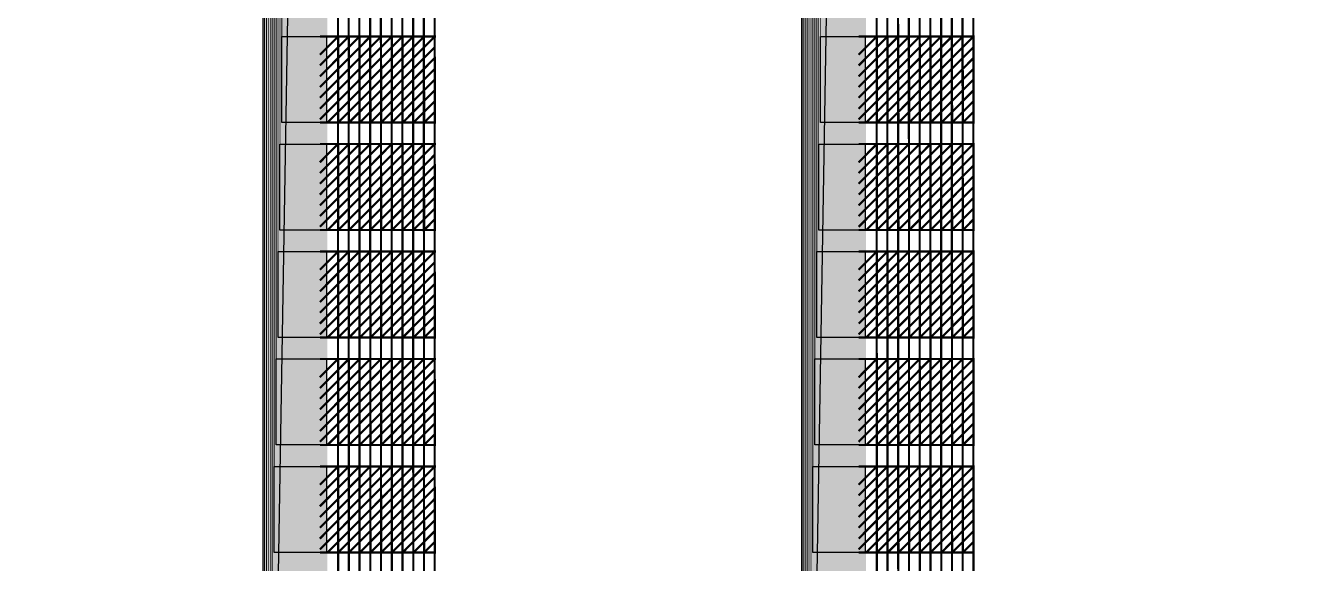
# Model space of a CAD drawing. Header units: millimetres. Extents: x -51 to 51, y -51 to 51.
# Drawn here: x -24.6 to -18.6, y -16.65 to -14.15 of the extents above; entities that cross this region are included whole.
import ezdxf

# ---------------------------------------------------------------- set-up
doc = ezdxf.new("R2010")
doc.units = ezdxf.units.MM
doc.linetypes.add('DASHED', pattern=[19.05, 12.7, -6.35])
for name, color, linetype in [('bottom_SU8', 5, 'Continuous'), ('metal', 43, 'Continuous'), ('reference', 18, 'DASHED')]:
    doc.layers.add(name, color=color, linetype=linetype)
doc.layers.add('top SU-8', color=3, linetype='Continuous', transparency=0.63)

msp = doc.modelspace()

# ---------------------------------------------------------------- linework, layer by layer
at = {"layer": 'bottom_SU8', "transparency": 33554544}
for points, const_width in [([(-23.3412, 5.9298), (-23.3412, -19.1017)], 0.3), ([(-20.8324, 5.9298), (-20.8324, -19.1017)], 0.3), ([(-23.1397, -19.0957), (-23.1443, -3.1964)], 0.01), ([(-23.09, -19.0957), (-23.0943, -3.1964)], 0.01), ([(-23.04, -19.0957), (-23.0443, -3.1964)], 0.01), ([(-22.9897, -19.0957), (-22.9943, -3.1961)], 0.01), ([(-22.9397, -19.0957), (-22.9443, -3.1964)], 0.01), ([(-22.8897, -19.0957), (-22.8943, -3.1961)], 0.01), ([(-22.8397, -19.0957), (-22.844, -3.1961)], 0.01), ([(-22.7897, -19.0957), (-22.7943, -3.1961)], 0.01), ([(-22.7397, -19.0957), (-22.7443, -3.1961)], 0.01), ([(-22.6897, -19.0957), (-22.6943, -3.1921)], 0.01), ([(-20.6309, -19.0957), (-20.6355, -3.1964)], 0.01), ([(-20.5812, -19.0957), (-20.5855, -3.1964)], 0.01), ([(-20.5312, -19.0957), (-20.5355, -3.1964)], 0.01), ([(-20.4809, -19.0957), (-20.4855, -3.1961)], 0.01), ([(-20.4309, -19.0957), (-20.4355, -3.1964)], 0.01), ([(-20.3809, -19.0957), (-20.3855, -3.1961)], 0.01), ([(-20.3309, -19.0957), (-20.3351, -3.1961)], 0.01), ([(-20.2809, -19.0957), (-20.2855, -3.1961)], 0.01), ([(-20.2309, -19.0957), (-20.2355, -3.1961)], 0.01), ([(-20.1809, -19.0957), (-20.1855, -3.1921)], 0.01), ([(-23.2255, -14.2808), (-23.1405, -14.1957)], 0.01), ([(-23.2252, -14.3307), (-23.0905, -14.1957)], 0.01), ([(-23.2252, -14.3808), (-23.0405, -14.1957)], 0.01), ([(-23.2252, -14.4309), (-22.9905, -14.1957)], 0.01), ([(-23.2252, -14.481), (-22.9405, -14.1957)], 0.01), ([(-23.2252, -14.5311), (-22.8905, -14.1957)], 0.01), ([(-23.2252, -14.5812), (-22.8405, -14.1957)], 0.01), ([(-23.2252, -14.1957), (-22.685, -14.1957)], 0.01), ([(-23.1897, -14.5957), (-22.7905, -14.1957)], 0.01), ([(-23.1397, -14.5957), (-23.1405, -14.1957)], 0.01), ([(-23.1397, -14.5957), (-22.7405, -14.1957)], 0.01), ([(-23.0897, -14.5957), (-23.0905, -14.1957)], 0.01), ([(-23.0897, -14.5957), (-22.6905, -14.1957)], 0.01), ([(-23.0397, -14.5957), (-23.0405, -14.1957)], 0.01), ([(-22.9897, -14.5957), (-22.9905, -14.1957)], 0.01), ([(-22.9397, -14.5957), (-22.9405, -14.1957)], 0.01), ([(-22.8897, -14.5957), (-22.8905, -14.1957)], 0.01), ([(-22.8397, -14.5957), (-22.8405, -14.1957)], 0.01), ([(-22.7897, -14.5957), (-22.7905, -14.1957)], 0.01), ([(-22.7397, -14.5957), (-22.7405, -14.1957)], 0.01), ([(-22.6897, -14.5957), (-22.6905, -14.1957)], 0.01), ([(-20.7166, -14.2808), (-20.6317, -14.1957)], 0.01), ([(-20.7164, -14.3307), (-20.5817, -14.1957)], 0.01), ([(-20.7164, -14.3808), (-20.5317, -14.1957)], 0.01), ([(-20.7164, -14.4309), (-20.4817, -14.1957)], 0.01), ([(-20.7164, -14.481), (-20.4317, -14.1957)], 0.01), ([(-20.7164, -14.5311), (-20.3817, -14.1957)], 0.01), ([(-20.7164, -14.5812), (-20.3317, -14.1957)], 0.01), ([(-20.7164, -14.1957), (-20.1762, -14.1957)], 0.01), ([(-20.6809, -14.5957), (-20.2817, -14.1957)], 0.01), ([(-20.6309, -14.5957), (-20.6317, -14.1957)], 0.01), ([(-20.6309, -14.5957), (-20.2317, -14.1957)], 0.01), ([(-20.5809, -14.5957), (-20.5817, -14.1957)], 0.01), ([(-20.5809, -14.5957), (-20.1817, -14.1957)], 0.01), ([(-20.5309, -14.5957), (-20.5317, -14.1957)], 0.01), ([(-20.4809, -14.5957), (-20.4817, -14.1957)], 0.01), ([(-20.4309, -14.5957), (-20.4317, -14.1957)], 0.01), ([(-20.3809, -14.5957), (-20.3817, -14.1957)], 0.01), ([(-20.3309, -14.5957), (-20.3317, -14.1957)], 0.01), ([(-20.2809, -14.5957), (-20.2817, -14.1957)], 0.01), ([(-20.2309, -14.5957), (-20.2317, -14.1957)], 0.01), ([(-20.1809, -14.5957), (-20.1817, -14.1957)], 0.01), ([(-23.0397, -14.5957), (-22.6904, -14.2457)], 0.01), ([(-20.5309, -14.5957), (-20.1816, -14.2457)], 0.01), ([(-22.9897, -14.5957), (-22.6903, -14.2957)], 0.01), ([(-20.4809, -14.5957), (-20.1815, -14.2957)], 0.01), ([(-22.9397, -14.5957), (-22.6902, -14.3457)], 0.01), ([(-20.4309, -14.5957), (-20.1814, -14.3457)], 0.01), ([(-22.8897, -14.5957), (-22.6901, -14.3957)], 0.01), ([(-22.8397, -14.5957), (-22.69, -14.4457)], 0.01), ([(-20.3809, -14.5957), (-20.1813, -14.3957)], 0.01), ([(-20.3309, -14.5957), (-20.1812, -14.4457)], 0.01), ([(-22.7897, -14.5957), (-22.6899, -14.4957)], 0.01), ([(-20.2809, -14.5957), (-20.1811, -14.4957)], 0.01), ([(-22.7397, -14.5957), (-22.6898, -14.5457)], 0.01), ([(-20.2309, -14.5957), (-20.181, -14.5457)], 0.01), ([(-23.2252, -14.5957), (-22.6849, -14.5957)], 0.01), ([(-20.7164, -14.5957), (-20.1761, -14.5957)], 0.01), ([(-23.2255, -14.7808), (-23.1405, -14.6957)], 0.01), ([(-23.2252, -14.8307), (-23.0905, -14.6957)], 0.01), ([(-23.2252, -14.8808), (-23.0405, -14.6957)], 0.01), ([(-23.2252, -14.9309), (-22.9905, -14.6957)], 0.01), ([(-23.2252, -14.981), (-22.9405, -14.6957)], 0.01), ([(-23.2252, -15.0311), (-22.8905, -14.6957)], 0.01), ([(-23.2252, -15.0812), (-22.8405, -14.6957)], 0.01), ([(-23.2252, -14.6957), (-22.685, -14.6957)], 0.01), ([(-23.1897, -15.0957), (-22.7905, -14.6957)], 0.01), ([(-23.1397, -15.0957), (-23.1405, -14.6957)], 0.01), ([(-23.1397, -15.0957), (-22.7405, -14.6957)], 0.01), ([(-23.0897, -15.0957), (-23.0905, -14.6957)], 0.01), ([(-23.0897, -15.0957), (-22.6905, -14.6957)], 0.01), ([(-23.0397, -15.0957), (-23.0405, -14.6957)], 0.01), ([(-23.0397, -15.0957), (-22.6904, -14.7457)], 0.01), ([(-22.9897, -15.0957), (-22.9905, -14.6957)], 0.01), ([(-22.9397, -15.0957), (-22.9405, -14.6957)], 0.01), ([(-22.8897, -15.0957), (-22.8905, -14.6957)], 0.01), ([(-22.8397, -15.0957), (-22.8405, -14.6957)], 0.01), ([(-22.7897, -15.0957), (-22.7905, -14.6957)], 0.01), ([(-22.7397, -15.0957), (-22.7405, -14.6957)], 0.01), ([(-22.6897, -15.0957), (-22.6905, -14.6957)], 0.01), ([(-20.7166, -14.7808), (-20.6317, -14.6957)], 0.01), ([(-20.7164, -14.8307), (-20.5817, -14.6957)], 0.01), ([(-20.7164, -14.8808), (-20.5317, -14.6957)], 0.01), ([(-20.7164, -14.9309), (-20.4817, -14.6957)], 0.01), ([(-20.7164, -14.981), (-20.4317, -14.6957)], 0.01), ([(-20.7164, -15.0311), (-20.3817, -14.6957)], 0.01), ([(-20.7164, -15.0812), (-20.3317, -14.6957)], 0.01), ([(-20.7164, -14.6957), (-20.1762, -14.6957)], 0.01), ([(-20.6809, -15.0957), (-20.2817, -14.6957)], 0.01), ([(-20.6309, -15.0957), (-20.6317, -14.6957)], 0.01), ([(-20.6309, -15.0957), (-20.2317, -14.6957)], 0.01), ([(-20.5809, -15.0957), (-20.5817, -14.6957)], 0.01), ([(-20.5809, -15.0957), (-20.1817, -14.6957)], 0.01), ([(-20.5309, -15.0957), (-20.5317, -14.6957)], 0.01), ([(-20.5309, -15.0957), (-20.1816, -14.7457)], 0.01), ([(-20.4809, -15.0957), (-20.4817, -14.6957)], 0.01), ([(-20.4309, -15.0957), (-20.4317, -14.6957)], 0.01), ([(-20.3809, -15.0957), (-20.3817, -14.6957)], 0.01), ([(-20.3309, -15.0957), (-20.3317, -14.6957)], 0.01), ([(-20.2809, -15.0957), (-20.2817, -14.6957)], 0.01), ([(-20.2309, -15.0957), (-20.2317, -14.6957)], 0.01), ([(-20.1809, -15.0957), (-20.1817, -14.6957)], 0.01), ([(-22.9897, -15.0957), (-22.6903, -14.7957)], 0.01), ([(-20.4809, -15.0957), (-20.1815, -14.7957)], 0.01), ([(-22.9397, -15.0957), (-22.6902, -14.8457)], 0.01), ([(-20.4309, -15.0957), (-20.1814, -14.8457)], 0.01), ([(-22.8897, -15.0957), (-22.6901, -14.8957)], 0.01), ([(-20.3809, -15.0957), (-20.1813, -14.8957)], 0.01), ([(-22.8397, -15.0957), (-22.69, -14.9457)], 0.01), ([(-20.3309, -15.0957), (-20.1812, -14.9457)], 0.01), ([(-22.7897, -15.0957), (-22.6899, -14.9957)], 0.01), ([(-22.7397, -15.0957), (-22.6898, -15.0457)], 0.01), ([(-20.2809, -15.0957), (-20.1811, -14.9957)], 0.01), ([(-20.2309, -15.0957), (-20.181, -15.0457)], 0.01), ([(-23.2252, -15.0957), (-22.6849, -15.0957)], 0.01), ([(-20.7164, -15.0957), (-20.1761, -15.0957)], 0.01), ([(-23.2255, -15.2808), (-23.1405, -15.1957)], 0.01), ([(-23.2252, -15.3307), (-23.0905, -15.1957)], 0.01), ([(-23.2252, -15.3808), (-23.0405, -15.1957)], 0.01), ([(-23.2252, -15.4309), (-22.9905, -15.1957)], 0.01), ([(-23.2252, -15.481), (-22.9405, -15.1957)], 0.01), ([(-23.2252, -15.5311), (-22.8905, -15.1957)], 0.01), ([(-23.2252, -15.5812), (-22.8405, -15.1957)], 0.01), ([(-23.2252, -15.1957), (-22.685, -15.1957)], 0.01), ([(-23.1897, -15.5957), (-22.7905, -15.1957)], 0.01), ([(-23.1397, -15.5957), (-23.1405, -15.1957)], 0.01), ([(-23.1397, -15.5957), (-22.7405, -15.1957)], 0.01), ([(-23.0897, -15.5957), (-23.0905, -15.1957)], 0.01), ([(-23.0897, -15.5957), (-22.6905, -15.1957)], 0.01), ([(-23.0397, -15.5957), (-23.0405, -15.1957)], 0.01), ([(-22.9897, -15.5957), (-22.9905, -15.1957)], 0.01), ([(-22.9397, -15.5957), (-22.9405, -15.1957)], 0.01), ([(-22.8897, -15.5957), (-22.8905, -15.1957)], 0.01), ([(-22.8397, -15.5957), (-22.8405, -15.1957)], 0.01), ([(-22.7897, -15.5957), (-22.7905, -15.1957)], 0.01), ([(-22.7397, -15.5957), (-22.7405, -15.1957)], 0.01), ([(-22.6897, -15.5957), (-22.6905, -15.1957)], 0.01), ([(-20.7166, -15.2808), (-20.6317, -15.1957)], 0.01), ([(-20.7164, -15.3307), (-20.5817, -15.1957)], 0.01), ([(-20.7164, -15.3808), (-20.5317, -15.1957)], 0.01), ([(-20.7164, -15.4309), (-20.4817, -15.1957)], 0.01), ([(-20.7164, -15.481), (-20.4317, -15.1957)], 0.01), ([(-20.7164, -15.5311), (-20.3817, -15.1957)], 0.01), ([(-20.7164, -15.5812), (-20.3317, -15.1957)], 0.01), ([(-20.7164, -15.1957), (-20.1762, -15.1957)], 0.01), ([(-20.6809, -15.5957), (-20.2817, -15.1957)], 0.01), ([(-20.6309, -15.5957), (-20.6317, -15.1957)], 0.01), ([(-20.6309, -15.5957), (-20.2317, -15.1957)], 0.01), ([(-20.5809, -15.5957), (-20.5817, -15.1957)], 0.01), ([(-20.5809, -15.5957), (-20.1817, -15.1957)], 0.01), ([(-20.5309, -15.5957), (-20.5317, -15.1957)], 0.01), ([(-20.4809, -15.5957), (-20.4817, -15.1957)], 0.01), ([(-20.4309, -15.5957), (-20.4317, -15.1957)], 0.01), ([(-20.3809, -15.5957), (-20.3817, -15.1957)], 0.01), ([(-20.3309, -15.5957), (-20.3317, -15.1957)], 0.01), ([(-20.2809, -15.5957), (-20.2817, -15.1957)], 0.01), ([(-20.2309, -15.5957), (-20.2317, -15.1957)], 0.01), ([(-20.1809, -15.5957), (-20.1817, -15.1957)], 0.01), ([(-23.0397, -15.5957), (-22.6904, -15.2457)], 0.01), ([(-20.5309, -15.5957), (-20.1816, -15.2457)], 0.01), ([(-22.9897, -15.5957), (-22.6903, -15.2957)], 0.01), ([(-22.9397, -15.5957), (-22.6902, -15.3457)], 0.01), ([(-20.4809, -15.5957), (-20.1815, -15.2957)], 0.01), ([(-20.4309, -15.5957), (-20.1814, -15.3457)], 0.01), ([(-22.8897, -15.5957), (-22.6901, -15.3957)], 0.01), ([(-20.3809, -15.5957), (-20.1813, -15.3957)], 0.01), ([(-22.8397, -15.5957), (-22.69, -15.4457)], 0.01), ([(-20.3309, -15.5957), (-20.1812, -15.4457)], 0.01), ([(-22.7897, -15.5957), (-22.6899, -15.4957)], 0.01), ([(-20.2809, -15.5957), (-20.1811, -15.4957)], 0.01), ([(-22.7397, -15.5957), (-22.6898, -15.5457)], 0.01), ([(-20.2309, -15.5957), (-20.181, -15.5457)], 0.01), ([(-23.2252, -15.5957), (-22.6849, -15.5957)], 0.01), ([(-20.7164, -15.5957), (-20.1761, -15.5957)], 0.01), ([(-23.2255, -15.7808), (-23.1405, -15.6957)], 0.01), ([(-23.2252, -15.8307), (-23.0905, -15.6957)], 0.01), ([(-23.2252, -15.8808), (-23.0405, -15.6957)], 0.01), ([(-23.2252, -15.9309), (-22.9905, -15.6957)], 0.01), ([(-23.2252, -15.981), (-22.9405, -15.6957)], 0.01), ([(-23.2252, -16.0311), (-22.8905, -15.6957)], 0.01), ([(-23.2252, -16.0812), (-22.8405, -15.6957)], 0.01), ([(-23.2252, -15.6957), (-22.685, -15.6957)], 0.01), ([(-23.1897, -16.0957), (-22.7905, -15.6957)], 0.01), ([(-23.1397, -16.0957), (-23.1405, -15.6957)], 0.01), ([(-23.1397, -16.0957), (-22.7405, -15.6957)], 0.01), ([(-23.0897, -16.0957), (-23.0905, -15.6957)], 0.01), ([(-23.0897, -16.0957), (-22.6905, -15.6957)], 0.01), ([(-23.0397, -16.0957), (-23.0405, -15.6957)], 0.01), ([(-22.9897, -16.0957), (-22.9905, -15.6957)], 0.01), ([(-22.9397, -16.0957), (-22.9405, -15.6957)], 0.01), ([(-22.8897, -16.0957), (-22.8905, -15.6957)], 0.01), ([(-22.8397, -16.0957), (-22.8405, -15.6957)], 0.01), ([(-22.7897, -16.0957), (-22.7905, -15.6957)], 0.01), ([(-22.7397, -16.0957), (-22.7405, -15.6957)], 0.01), ([(-22.6897, -16.0957), (-22.6905, -15.6957)], 0.01), ([(-20.7166, -15.7808), (-20.6317, -15.6957)], 0.01), ([(-20.7164, -15.8307), (-20.5817, -15.6957)], 0.01), ([(-20.7164, -15.8808), (-20.5317, -15.6957)], 0.01), ([(-20.7164, -15.9309), (-20.4817, -15.6957)], 0.01), ([(-20.7164, -15.981), (-20.4317, -15.6957)], 0.01), ([(-20.7164, -16.0311), (-20.3817, -15.6957)], 0.01), ([(-20.7164, -16.0812), (-20.3317, -15.6957)], 0.01), ([(-20.7164, -15.6957), (-20.1762, -15.6957)], 0.01), ([(-20.6809, -16.0957), (-20.2817, -15.6957)], 0.01), ([(-20.6309, -16.0957), (-20.6317, -15.6957)], 0.01), ([(-20.6309, -16.0957), (-20.2317, -15.6957)], 0.01), ([(-20.5809, -16.0957), (-20.5817, -15.6957)], 0.01), ([(-20.5809, -16.0957), (-20.1817, -15.6957)], 0.01), ([(-20.5309, -16.0957), (-20.5317, -15.6957)], 0.01), ([(-20.4809, -16.0957), (-20.4817, -15.6957)], 0.01), ([(-20.4309, -16.0957), (-20.4317, -15.6957)], 0.01), ([(-20.3809, -16.0957), (-20.3817, -15.6957)], 0.01), ([(-20.3309, -16.0957), (-20.3317, -15.6957)], 0.01), ([(-20.2809, -16.0957), (-20.2817, -15.6957)], 0.01), ([(-20.2309, -16.0957), (-20.2317, -15.6957)], 0.01), ([(-20.1809, -16.0957), (-20.1817, -15.6957)], 0.01), ([(-23.0397, -16.0957), (-22.6904, -15.7457)], 0.01), ([(-20.5309, -16.0957), (-20.1816, -15.7457)], 0.01), ([(-22.9897, -16.0957), (-22.6903, -15.7957)], 0.01), ([(-20.4809, -16.0957), (-20.1815, -15.7957)], 0.01), ([(-22.9397, -16.0957), (-22.6902, -15.8457)], 0.01), ([(-20.4309, -16.0957), (-20.1814, -15.8457)], 0.01), ([(-22.8897, -16.0957), (-22.6901, -15.8957)], 0.01), ([(-22.8397, -16.0957), (-22.69, -15.9457)], 0.01), ([(-20.3809, -16.0957), (-20.1813, -15.8957)], 0.01), ([(-20.3309, -16.0957), (-20.1812, -15.9457)], 0.01), ([(-22.7897, -16.0957), (-22.6899, -15.9957)], 0.01), ([(-20.2809, -16.0957), (-20.1811, -15.9957)], 0.01), ([(-22.7397, -16.0957), (-22.6898, -16.0457)], 0.01), ([(-20.2309, -16.0957), (-20.181, -16.0457)], 0.01), ([(-23.2252, -16.0957), (-22.6849, -16.0957)], 0.01), ([(-20.7164, -16.0957), (-20.1761, -16.0957)], 0.01), ([(-23.2255, -16.2808), (-23.1405, -16.1957)], 0.01), ([(-23.2252, -16.3307), (-23.0905, -16.1957)], 0.01), ([(-23.2252, -16.3808), (-23.0405, -16.1957)], 0.01), ([(-23.2252, -16.4309), (-22.9905, -16.1957)], 0.01), ([(-23.2252, -16.481), (-22.9405, -16.1957)], 0.01), ([(-23.2252, -16.5311), (-22.8905, -16.1957)], 0.01), ([(-23.2252, -16.5812), (-22.8405, -16.1957)], 0.01), ([(-23.2252, -16.1957), (-22.685, -16.1957)], 0.01), ([(-23.1897, -16.5957), (-22.7905, -16.1957)], 0.01), ([(-23.1397, -16.5957), (-23.1405, -16.1957)], 0.01), ([(-23.1397, -16.5957), (-22.7405, -16.1957)], 0.01), ([(-23.0897, -16.5957), (-23.0905, -16.1957)], 0.01), ([(-23.0897, -16.5957), (-22.6905, -16.1957)], 0.01), ([(-23.0397, -16.5957), (-23.0405, -16.1957)], 0.01), ([(-23.0397, -16.5957), (-22.6904, -16.2457)], 0.01), ([(-22.9897, -16.5957), (-22.9905, -16.1957)], 0.01), ([(-22.9397, -16.5957), (-22.9405, -16.1957)], 0.01), ([(-22.8897, -16.5957), (-22.8905, -16.1957)], 0.01), ([(-22.8397, -16.5957), (-22.8405, -16.1957)], 0.01), ([(-22.7897, -16.5957), (-22.7905, -16.1957)], 0.01), ([(-22.7397, -16.5957), (-22.7405, -16.1957)], 0.01), ([(-22.6897, -16.5957), (-22.6905, -16.1957)], 0.01), ([(-20.7166, -16.2808), (-20.6317, -16.1957)], 0.01), ([(-20.7164, -16.3307), (-20.5817, -16.1957)], 0.01), ([(-20.7164, -16.3808), (-20.5317, -16.1957)], 0.01), ([(-20.7164, -16.4309), (-20.4817, -16.1957)], 0.01), ([(-20.7164, -16.481), (-20.4317, -16.1957)], 0.01), ([(-20.7164, -16.5311), (-20.3817, -16.1957)], 0.01), ([(-20.7164, -16.5812), (-20.3317, -16.1957)], 0.01), ([(-20.7164, -16.1957), (-20.1762, -16.1957)], 0.01), ([(-20.6809, -16.5957), (-20.2817, -16.1957)], 0.01), ([(-20.6309, -16.5957), (-20.6317, -16.1957)], 0.01), ([(-20.6309, -16.5957), (-20.2317, -16.1957)], 0.01), ([(-20.5809, -16.5957), (-20.5817, -16.1957)], 0.01), ([(-20.5809, -16.5957), (-20.1817, -16.1957)], 0.01), ([(-20.5309, -16.5957), (-20.5317, -16.1957)], 0.01), ([(-20.5309, -16.5957), (-20.1816, -16.2457)], 0.01), ([(-20.4809, -16.5957), (-20.4817, -16.1957)], 0.01), ([(-20.4309, -16.5957), (-20.4317, -16.1957)], 0.01), ([(-20.3809, -16.5957), (-20.3817, -16.1957)], 0.01), ([(-20.3309, -16.5957), (-20.3317, -16.1957)], 0.01), ([(-20.2809, -16.5957), (-20.2817, -16.1957)], 0.01), ([(-20.2309, -16.5957), (-20.2317, -16.1957)], 0.01), ([(-20.1809, -16.5957), (-20.1817, -16.1957)], 0.01), ([(-22.9897, -16.5957), (-22.6903, -16.2957)], 0.01), ([(-20.4809, -16.5957), (-20.1815, -16.2957)], 0.01), ([(-22.9397, -16.5957), (-22.6902, -16.3457)], 0.01), ([(-20.4309, -16.5957), (-20.1814, -16.3457)], 0.01), ([(-22.8897, -16.5957), (-22.6901, -16.3957)], 0.01), ([(-20.3809, -16.5957), (-20.1813, -16.3957)], 0.01), ([(-22.8397, -16.5957), (-22.69, -16.4457)], 0.01), ([(-20.3309, -16.5957), (-20.1812, -16.4457)], 0.01), ([(-22.7897, -16.5957), (-22.6899, -16.4957)], 0.01), ([(-22.7397, -16.5957), (-22.6898, -16.5457)], 0.01), ([(-20.2809, -16.5957), (-20.1811, -16.4957)], 0.01), ([(-20.2309, -16.5957), (-20.181, -16.5457)], 0.01), ([(-23.2252, -16.5957), (-22.6849, -16.5957)], 0.01), ([(-20.7164, -16.5957), (-20.1761, -16.5957)], 0.01)]:
    msp.add_lwpolyline(points, dxfattribs=dict(at, const_width=const_width))
at = {"layer": 'metal', "transparency": 33554544}
for points, const_width in [([(-23.4112, -15.0957), (-23.4112, 8.2445)], 0.004), ([(-23.4022, -14.5957), (-23.4022, 8.2445)], 0.004), ([(-20.9024, -15.0957), (-20.9024, 8.2445)], 0.004), ([(-20.8934, -14.5957), (-20.8934, 8.2445)], 0.004), ([(-23.4292, -16.0957), (-23.4292, 7.6503)], 0.004), ([(-23.4202, -15.5957), (-23.4202, 7.6503)], 0.004), ([(-20.9204, -16.0957), (-20.9204, 7.6503)], 0.004), ([(-20.9114, -15.5957), (-20.9114, 7.6503)], 0.004), ([(-23.4472, -17.0957), (-23.4472, 7.0554)], 0.004), ([(-23.4382, -16.5957), (-23.4382, 7.0554)], 0.004), ([(-20.9384, -17.0957), (-20.9384, 7.0554)], 0.004), ([(-20.9294, -16.5957), (-20.9294, 7.0554)], 0.004), ([(-23.4652, -18.0957), (-23.4652, 6.4565)], 0.004), ([(-23.4562, -17.5957), (-23.4562, 6.4576)], 0.004), ([(-20.9564, -18.0957), (-20.9564, 6.4565)], 0.004), ([(-20.9474, -17.5957), (-20.9474, 6.4576)], 0.004), ([(-23.4832, -19.0957), (-23.4832, 5.8889)], 0.004), ([(-23.4742, -18.5957), (-23.4742, 5.8943)], 0.004), ([(-20.9744, -19.0957), (-20.9744, 5.8889)], 0.004), ([(-20.9654, -18.5957), (-20.9654, 5.8943)], 0.004), ([(-23.2, -14.3054), (-23.0905, -14.1957)], 0.006), ([(-23.1999, -14.3554), (-23.0405, -14.1957)], 0.006), ([(-23.1999, -14.4055), (-22.9905, -14.1957)], 0.006), ([(-23.1999, -14.4556), (-22.9405, -14.1957)], 0.006), ([(-23.1999, -14.5056), (-22.8905, -14.1957)], 0.006), ([(-23.1999, -14.5558), (-22.8405, -14.1957)], 0.006), ([(-23.1999, -14.1957), (-22.6876, -14.1957)], 0.006), ([(-23.1998, -14.2551), (-23.1405, -14.1957)], 0.006), ([(-23.1897, -14.5957), (-22.7905, -14.1957)], 0.006), ([(-23.1397, -14.5957), (-23.1405, -14.1957)], 0.006), ([(-23.1397, -14.5957), (-22.7405, -14.1957)], 0.006), ([(-23.0897, -14.5957), (-23.0905, -14.1957)], 0.006), ([(-23.0897, -14.5957), (-22.6905, -14.1957)], 0.006), ([(-23.0397, -14.5957), (-23.0405, -14.1957)], 0.006), ([(-22.9897, -14.5957), (-22.9905, -14.1957)], 0.006), ([(-22.9397, -14.5957), (-22.9405, -14.1957)], 0.006), ([(-22.8897, -14.5957), (-22.8905, -14.1957)], 0.006), ([(-22.8397, -14.5957), (-22.8405, -14.1957)], 0.006), ([(-22.7897, -14.5957), (-22.7905, -14.1957)], 0.006), ([(-22.7397, -14.5957), (-22.7405, -14.1957)], 0.006), ([(-22.6897, -14.5957), (-22.6905, -14.1957)], 0.006), ([(-20.6912, -14.3054), (-20.5817, -14.1957)], 0.006), ([(-20.6911, -14.3554), (-20.5317, -14.1957)], 0.006), ([(-20.6911, -14.4055), (-20.4817, -14.1957)], 0.006), ([(-20.6911, -14.4556), (-20.4317, -14.1957)], 0.006), ([(-20.6911, -14.5558), (-20.3317, -14.1957)], 0.006), ([(-20.6911, -14.1957), (-20.1788, -14.1957)], 0.006), ([(-20.691, -14.5056), (-20.3817, -14.1957)], 0.006), ([(-20.691, -14.2551), (-20.6317, -14.1957)], 0.006), ([(-20.6809, -14.5957), (-20.2817, -14.1957)], 0.006), ([(-20.6309, -14.5957), (-20.6317, -14.1957)], 0.006), ([(-20.6309, -14.5957), (-20.2317, -14.1957)], 0.006), ([(-20.5809, -14.5957), (-20.5817, -14.1957)], 0.006), ([(-20.5809, -14.5957), (-20.1817, -14.1957)], 0.006), ([(-20.5309, -14.5957), (-20.5317, -14.1957)], 0.006), ([(-20.4809, -14.5957), (-20.4817, -14.1957)], 0.006), ([(-20.4309, -14.5957), (-20.4317, -14.1957)], 0.006), ([(-20.3809, -14.5957), (-20.3817, -14.1957)], 0.006), ([(-20.3309, -14.5957), (-20.3317, -14.1957)], 0.006), ([(-20.2809, -14.5957), (-20.2817, -14.1957)], 0.006), ([(-20.2309, -14.5957), (-20.2317, -14.1957)], 0.006), ([(-20.1809, -14.5957), (-20.1817, -14.1957)], 0.006), ([(-23.0397, -14.5957), (-22.6904, -14.2457)], 0.006), ([(-20.5309, -14.5957), (-20.1816, -14.2457)], 0.006), ([(-22.9897, -14.5957), (-22.6903, -14.2957)], 0.006), ([(-20.4809, -14.5957), (-20.1815, -14.2957)], 0.006), ([(-22.9397, -14.5957), (-22.6902, -14.3457)], 0.006), ([(-20.4309, -14.5957), (-20.1814, -14.3457)], 0.006), ([(-22.8897, -14.5957), (-22.6901, -14.3957)], 0.006), ([(-22.8397, -14.5957), (-22.69, -14.4457)], 0.006), ([(-20.3809, -14.5957), (-20.1813, -14.3957)], 0.006), ([(-20.3309, -14.5957), (-20.1812, -14.4457)], 0.006), ([(-22.7897, -14.5957), (-22.6899, -14.4957)], 0.006), ([(-20.2809, -14.5957), (-20.1811, -14.4957)], 0.006), ([(-22.7397, -14.5957), (-22.6898, -14.5457)], 0.006), ([(-20.2309, -14.5957), (-20.181, -14.5457)], 0.006), ([(-23.202, -14.5957), (-22.6872, -14.5957)], 0.006), ([(-20.6932, -14.5957), (-20.1784, -14.5957)], 0.006), ([(-23.2, -14.8054), (-23.0905, -14.6957)], 0.006), ([(-23.1999, -14.8554), (-23.0405, -14.6957)], 0.006), ([(-23.1999, -14.9055), (-22.9905, -14.6957)], 0.006), ([(-23.1999, -14.9556), (-22.9405, -14.6957)], 0.006), ([(-23.1999, -15.0056), (-22.8905, -14.6957)], 0.006), ([(-23.1999, -15.0558), (-22.8405, -14.6957)], 0.006), ([(-23.1999, -14.6957), (-22.6876, -14.6957)], 0.006), ([(-23.1998, -14.7551), (-23.1405, -14.6957)], 0.006), ([(-23.1897, -15.0957), (-22.7905, -14.6957)], 0.006), ([(-23.1397, -15.0957), (-23.1405, -14.6957)], 0.006), ([(-23.1397, -15.0957), (-22.7405, -14.6957)], 0.006), ([(-23.0897, -15.0957), (-23.0905, -14.6957)], 0.006), ([(-23.0897, -15.0957), (-22.6905, -14.6957)], 0.006), ([(-23.0397, -15.0957), (-23.0405, -14.6957)], 0.006), ([(-23.0397, -15.0957), (-22.6904, -14.7457)], 0.006), ([(-22.9897, -15.0957), (-22.9905, -14.6957)], 0.006), ([(-22.9397, -15.0957), (-22.9405, -14.6957)], 0.006), ([(-22.8897, -15.0957), (-22.8905, -14.6957)], 0.006), ([(-22.8397, -15.0957), (-22.8405, -14.6957)], 0.006), ([(-22.7897, -15.0957), (-22.7905, -14.6957)], 0.006), ([(-22.7397, -15.0957), (-22.7405, -14.6957)], 0.006), ([(-22.6897, -15.0957), (-22.6905, -14.6957)], 0.006), ([(-20.6912, -14.8054), (-20.5817, -14.6957)], 0.006), ([(-20.6911, -14.8554), (-20.5317, -14.6957)], 0.006), ([(-20.6911, -14.9055), (-20.4817, -14.6957)], 0.006), ([(-20.6911, -14.9556), (-20.4317, -14.6957)], 0.006), ([(-20.6911, -15.0558), (-20.3317, -14.6957)], 0.006), ([(-20.6911, -14.6957), (-20.1788, -14.6957)], 0.006), ([(-20.691, -15.0056), (-20.3817, -14.6957)], 0.006), ([(-20.691, -14.7551), (-20.6317, -14.6957)], 0.006), ([(-20.6809, -15.0957), (-20.2817, -14.6957)], 0.006), ([(-20.6309, -15.0957), (-20.6317, -14.6957)], 0.006), ([(-20.6309, -15.0957), (-20.2317, -14.6957)], 0.006), ([(-20.5809, -15.0957), (-20.5817, -14.6957)], 0.006), ([(-20.5809, -15.0957), (-20.1817, -14.6957)], 0.006), ([(-20.5309, -15.0957), (-20.5317, -14.6957)], 0.006), ([(-20.5309, -15.0957), (-20.1816, -14.7457)], 0.006), ([(-20.4809, -15.0957), (-20.4817, -14.6957)], 0.006), ([(-20.4309, -15.0957), (-20.4317, -14.6957)], 0.006), ([(-20.3809, -15.0957), (-20.3817, -14.6957)], 0.006), ([(-20.3309, -15.0957), (-20.3317, -14.6957)], 0.006), ([(-20.2809, -15.0957), (-20.2817, -14.6957)], 0.006), ([(-20.2309, -15.0957), (-20.2317, -14.6957)], 0.006), ([(-20.1809, -15.0957), (-20.1817, -14.6957)], 0.006), ([(-22.9897, -15.0957), (-22.6903, -14.7957)], 0.006), ([(-20.4809, -15.0957), (-20.1815, -14.7957)], 0.006), ([(-22.9397, -15.0957), (-22.6902, -14.8457)], 0.006), ([(-20.4309, -15.0957), (-20.1814, -14.8457)], 0.006), ([(-22.8897, -15.0957), (-22.6901, -14.8957)], 0.006), ([(-20.3809, -15.0957), (-20.1813, -14.8957)], 0.006), ([(-22.8397, -15.0957), (-22.69, -14.9457)], 0.006), ([(-20.3309, -15.0957), (-20.1812, -14.9457)], 0.006), ([(-22.7897, -15.0957), (-22.6899, -14.9957)], 0.006), ([(-22.7397, -15.0957), (-22.6898, -15.0457)], 0.006), ([(-20.2809, -15.0957), (-20.1811, -14.9957)], 0.006), ([(-20.2309, -15.0957), (-20.181, -15.0457)], 0.006), ([(-23.202, -15.0957), (-22.6872, -15.0957)], 0.006), ([(-20.6932, -15.0957), (-20.1784, -15.0957)], 0.006), ([(-23.2, -15.3054), (-23.0905, -15.1957)], 0.006), ([(-23.1999, -15.3554), (-23.0405, -15.1957)], 0.006), ([(-23.1999, -15.4055), (-22.9905, -15.1957)], 0.006), ([(-23.1999, -15.4556), (-22.9405, -15.1957)], 0.006), ([(-23.1999, -15.5056), (-22.8905, -15.1957)], 0.006), ([(-23.1999, -15.5558), (-22.8405, -15.1957)], 0.006), ([(-23.1999, -15.1957), (-22.6876, -15.1957)], 0.006), ([(-23.1998, -15.2551), (-23.1405, -15.1957)], 0.006), ([(-23.1897, -15.5957), (-22.7905, -15.1957)], 0.006), ([(-23.1397, -15.5957), (-23.1405, -15.1957)], 0.006), ([(-23.1397, -15.5957), (-22.7405, -15.1957)], 0.006), ([(-23.0897, -15.5957), (-23.0905, -15.1957)], 0.006), ([(-23.0897, -15.5957), (-22.6905, -15.1957)], 0.006), ([(-23.0397, -15.5957), (-23.0405, -15.1957)], 0.006), ([(-22.9897, -15.5957), (-22.9905, -15.1957)], 0.006), ([(-22.9397, -15.5957), (-22.9405, -15.1957)], 0.006), ([(-22.8897, -15.5957), (-22.8905, -15.1957)], 0.006), ([(-22.8397, -15.5957), (-22.8405, -15.1957)], 0.006), ([(-22.7897, -15.5957), (-22.7905, -15.1957)], 0.006), ([(-22.7397, -15.5957), (-22.7405, -15.1957)], 0.006), ([(-22.6897, -15.5957), (-22.6905, -15.1957)], 0.006), ([(-20.6912, -15.3054), (-20.5817, -15.1957)], 0.006), ([(-20.6911, -15.3554), (-20.5317, -15.1957)], 0.006), ([(-20.6911, -15.4055), (-20.4817, -15.1957)], 0.006), ([(-20.6911, -15.4556), (-20.4317, -15.1957)], 0.006), ([(-20.6911, -15.5558), (-20.3317, -15.1957)], 0.006), ([(-20.6911, -15.1957), (-20.1788, -15.1957)], 0.006), ([(-20.691, -15.5056), (-20.3817, -15.1957)], 0.006), ([(-20.691, -15.2551), (-20.6317, -15.1957)], 0.006), ([(-20.6809, -15.5957), (-20.2817, -15.1957)], 0.006), ([(-20.6309, -15.5957), (-20.6317, -15.1957)], 0.006), ([(-20.6309, -15.5957), (-20.2317, -15.1957)], 0.006), ([(-20.5809, -15.5957), (-20.5817, -15.1957)], 0.006), ([(-20.5809, -15.5957), (-20.1817, -15.1957)], 0.006), ([(-20.5309, -15.5957), (-20.5317, -15.1957)], 0.006), ([(-20.4809, -15.5957), (-20.4817, -15.1957)], 0.006), ([(-20.4309, -15.5957), (-20.4317, -15.1957)], 0.006), ([(-20.3809, -15.5957), (-20.3817, -15.1957)], 0.006), ([(-20.3309, -15.5957), (-20.3317, -15.1957)], 0.006), ([(-20.2809, -15.5957), (-20.2817, -15.1957)], 0.006), ([(-20.2309, -15.5957), (-20.2317, -15.1957)], 0.006), ([(-20.1809, -15.5957), (-20.1817, -15.1957)], 0.006), ([(-23.0397, -15.5957), (-22.6904, -15.2457)], 0.006), ([(-20.5309, -15.5957), (-20.1816, -15.2457)], 0.006), ([(-22.9897, -15.5957), (-22.6903, -15.2957)], 0.006), ([(-22.9397, -15.5957), (-22.6902, -15.3457)], 0.006), ([(-20.4809, -15.5957), (-20.1815, -15.2957)], 0.006), ([(-20.4309, -15.5957), (-20.1814, -15.3457)], 0.006), ([(-22.8897, -15.5957), (-22.6901, -15.3957)], 0.006), ([(-20.3809, -15.5957), (-20.1813, -15.3957)], 0.006), ([(-22.8397, -15.5957), (-22.69, -15.4457)], 0.006), ([(-20.3309, -15.5957), (-20.1812, -15.4457)], 0.006), ([(-22.7897, -15.5957), (-22.6899, -15.4957)], 0.006), ([(-20.2809, -15.5957), (-20.1811, -15.4957)], 0.006), ([(-22.7397, -15.5957), (-22.6898, -15.5457)], 0.006), ([(-20.2309, -15.5957), (-20.181, -15.5457)], 0.006), ([(-23.202, -15.5957), (-22.6872, -15.5957)], 0.006), ([(-20.6932, -15.5957), (-20.1784, -15.5957)], 0.006), ([(-23.2, -15.8054), (-23.0905, -15.6957)], 0.006), ([(-23.1999, -15.8554), (-23.0405, -15.6957)], 0.006), ([(-23.1999, -15.9055), (-22.9905, -15.6957)], 0.006), ([(-23.1999, -15.9556), (-22.9405, -15.6957)], 0.006), ([(-23.1999, -16.0056), (-22.8905, -15.6957)], 0.006), ([(-23.1999, -16.0558), (-22.8405, -15.6957)], 0.006), ([(-23.1999, -15.6957), (-22.6876, -15.6957)], 0.006), ([(-23.1998, -15.7551), (-23.1405, -15.6957)], 0.006), ([(-23.1897, -16.0957), (-22.7905, -15.6957)], 0.006), ([(-23.1397, -16.0957), (-23.1405, -15.6957)], 0.006), ([(-23.1397, -16.0957), (-22.7405, -15.6957)], 0.006), ([(-23.0897, -16.0957), (-23.0905, -15.6957)], 0.006), ([(-23.0897, -16.0957), (-22.6905, -15.6957)], 0.006), ([(-23.0397, -16.0957), (-23.0405, -15.6957)], 0.006), ([(-22.9897, -16.0957), (-22.9905, -15.6957)], 0.006), ([(-22.9397, -16.0957), (-22.9405, -15.6957)], 0.006), ([(-22.8897, -16.0957), (-22.8905, -15.6957)], 0.006), ([(-22.8397, -16.0957), (-22.8405, -15.6957)], 0.006), ([(-22.7897, -16.0957), (-22.7905, -15.6957)], 0.006), ([(-22.7397, -16.0957), (-22.7405, -15.6957)], 0.006), ([(-22.6897, -16.0957), (-22.6905, -15.6957)], 0.006), ([(-20.6912, -15.8054), (-20.5817, -15.6957)], 0.006), ([(-20.6911, -15.8554), (-20.5317, -15.6957)], 0.006), ([(-20.6911, -15.9055), (-20.4817, -15.6957)], 0.006), ([(-20.6911, -15.9556), (-20.4317, -15.6957)], 0.006), ([(-20.6911, -16.0558), (-20.3317, -15.6957)], 0.006), ([(-20.6911, -15.6957), (-20.1788, -15.6957)], 0.006), ([(-20.691, -16.0056), (-20.3817, -15.6957)], 0.006), ([(-20.691, -15.7551), (-20.6317, -15.6957)], 0.006), ([(-20.6809, -16.0957), (-20.2817, -15.6957)], 0.006), ([(-20.6309, -16.0957), (-20.6317, -15.6957)], 0.006), ([(-20.6309, -16.0957), (-20.2317, -15.6957)], 0.006), ([(-20.5809, -16.0957), (-20.5817, -15.6957)], 0.006), ([(-20.5809, -16.0957), (-20.1817, -15.6957)], 0.006), ([(-20.5309, -16.0957), (-20.5317, -15.6957)], 0.006), ([(-20.4809, -16.0957), (-20.4817, -15.6957)], 0.006), ([(-20.4309, -16.0957), (-20.4317, -15.6957)], 0.006), ([(-20.3809, -16.0957), (-20.3817, -15.6957)], 0.006), ([(-20.3309, -16.0957), (-20.3317, -15.6957)], 0.006), ([(-20.2809, -16.0957), (-20.2817, -15.6957)], 0.006), ([(-20.2309, -16.0957), (-20.2317, -15.6957)], 0.006), ([(-20.1809, -16.0957), (-20.1817, -15.6957)], 0.006), ([(-23.0397, -16.0957), (-22.6904, -15.7457)], 0.006), ([(-20.5309, -16.0957), (-20.1816, -15.7457)], 0.006), ([(-22.9897, -16.0957), (-22.6903, -15.7957)], 0.006), ([(-20.4809, -16.0957), (-20.1815, -15.7957)], 0.006), ([(-22.9397, -16.0957), (-22.6902, -15.8457)], 0.006), ([(-20.4309, -16.0957), (-20.1814, -15.8457)], 0.006), ([(-22.8897, -16.0957), (-22.6901, -15.8957)], 0.006), ([(-22.8397, -16.0957), (-22.69, -15.9457)], 0.006), ([(-20.3809, -16.0957), (-20.1813, -15.8957)], 0.006), ([(-20.3309, -16.0957), (-20.1812, -15.9457)], 0.006), ([(-22.7897, -16.0957), (-22.6899, -15.9957)], 0.006), ([(-20.2809, -16.0957), (-20.1811, -15.9957)], 0.006), ([(-22.7397, -16.0957), (-22.6898, -16.0457)], 0.006), ([(-20.2309, -16.0957), (-20.181, -16.0457)], 0.006), ([(-23.202, -16.0957), (-22.6872, -16.0957)], 0.006), ([(-20.6932, -16.0957), (-20.1784, -16.0957)], 0.006), ([(-23.2, -16.3054), (-23.0905, -16.1957)], 0.006), ([(-23.1999, -16.3554), (-23.0405, -16.1957)], 0.006), ([(-23.1999, -16.4055), (-22.9905, -16.1957)], 0.006), ([(-23.1999, -16.4556), (-22.9405, -16.1957)], 0.006), ([(-23.1999, -16.5056), (-22.8905, -16.1957)], 0.006), ([(-23.1999, -16.5558), (-22.8405, -16.1957)], 0.006), ([(-23.1999, -16.1957), (-22.6876, -16.1957)], 0.006), ([(-23.1998, -16.2551), (-23.1405, -16.1957)], 0.006), ([(-23.1897, -16.5957), (-22.7905, -16.1957)], 0.006), ([(-23.1397, -16.5957), (-23.1405, -16.1957)], 0.006), ([(-23.1397, -16.5957), (-22.7405, -16.1957)], 0.006), ([(-23.0897, -16.5957), (-23.0905, -16.1957)], 0.006), ([(-23.0897, -16.5957), (-22.6905, -16.1957)], 0.006), ([(-23.0397, -16.5957), (-23.0405, -16.1957)], 0.006), ([(-23.0397, -16.5957), (-22.6904, -16.2457)], 0.006), ([(-22.9897, -16.5957), (-22.9905, -16.1957)], 0.006), ([(-22.9397, -16.5957), (-22.9405, -16.1957)], 0.006), ([(-22.8897, -16.5957), (-22.8905, -16.1957)], 0.006), ([(-22.8397, -16.5957), (-22.8405, -16.1957)], 0.006), ([(-22.7897, -16.5957), (-22.7905, -16.1957)], 0.006), ([(-22.7397, -16.5957), (-22.7405, -16.1957)], 0.006), ([(-22.6897, -16.5957), (-22.6905, -16.1957)], 0.006), ([(-20.6912, -16.3054), (-20.5817, -16.1957)], 0.006), ([(-20.6911, -16.3554), (-20.5317, -16.1957)], 0.006), ([(-20.6911, -16.4055), (-20.4817, -16.1957)], 0.006), ([(-20.6911, -16.4556), (-20.4317, -16.1957)], 0.006), ([(-20.6911, -16.5558), (-20.3317, -16.1957)], 0.006), ([(-20.6911, -16.1957), (-20.1788, -16.1957)], 0.006), ([(-20.691, -16.5056), (-20.3817, -16.1957)], 0.006), ([(-20.691, -16.2551), (-20.6317, -16.1957)], 0.006), ([(-20.6809, -16.5957), (-20.2817, -16.1957)], 0.006), ([(-20.6309, -16.5957), (-20.6317, -16.1957)], 0.006), ([(-20.6309, -16.5957), (-20.2317, -16.1957)], 0.006), ([(-20.5809, -16.5957), (-20.5817, -16.1957)], 0.006), ([(-20.5809, -16.5957), (-20.1817, -16.1957)], 0.006), ([(-20.5309, -16.5957), (-20.5317, -16.1957)], 0.006), ([(-20.5309, -16.5957), (-20.1816, -16.2457)], 0.006), ([(-20.4809, -16.5957), (-20.4817, -16.1957)], 0.006), ([(-20.4309, -16.5957), (-20.4317, -16.1957)], 0.006), ([(-20.3809, -16.5957), (-20.3817, -16.1957)], 0.006), ([(-20.3309, -16.5957), (-20.3317, -16.1957)], 0.006), ([(-20.2809, -16.5957), (-20.2817, -16.1957)], 0.006), ([(-20.2309, -16.5957), (-20.2317, -16.1957)], 0.006), ([(-20.1809, -16.5957), (-20.1817, -16.1957)], 0.006), ([(-22.9897, -16.5957), (-22.6903, -16.2957)], 0.006), ([(-20.4809, -16.5957), (-20.1815, -16.2957)], 0.006), ([(-22.9397, -16.5957), (-22.6902, -16.3457)], 0.006), ([(-20.4309, -16.5957), (-20.1814, -16.3457)], 0.006), ([(-22.8897, -16.5957), (-22.6901, -16.3957)], 0.006), ([(-20.3809, -16.5957), (-20.1813, -16.3957)], 0.006), ([(-22.8397, -16.5957), (-22.69, -16.4457)], 0.006), ([(-20.3309, -16.5957), (-20.1812, -16.4457)], 0.006), ([(-22.7897, -16.5957), (-22.6899, -16.4957)], 0.006), ([(-22.7397, -16.5957), (-22.6898, -16.5457)], 0.006), ([(-20.2809, -16.5957), (-20.1811, -16.4957)], 0.006), ([(-20.2309, -16.5957), (-20.181, -16.5457)], 0.006), ([(-23.202, -16.5957), (-22.6872, -16.5957)], 0.006), ([(-20.6932, -16.5957), (-20.1784, -16.5957)], 0.006)]:
    msp.add_lwpolyline(points, dxfattribs=dict(at, const_width=const_width))
for points in [[(-23.4022, -14.1957), (-23.1948, -14.1957), (-23.1948, -14.5957), (-23.4022, -14.5957)], [(-20.8934, -14.1957), (-20.686, -14.1957), (-20.686, -14.5957), (-20.8934, -14.5957)], [(-23.4112, -14.6957), (-23.1948, -14.6957), (-23.1948, -15.0957), (-23.4112, -15.0957)], [(-20.9024, -14.6957), (-20.686, -14.6957), (-20.686, -15.0957), (-20.9024, -15.0957)], [(-23.4202, -15.1957), (-23.1948, -15.1957), (-23.1948, -15.5957), (-23.4202, -15.5957)], [(-20.9114, -15.1957), (-20.686, -15.1957), (-20.686, -15.5957), (-20.9114, -15.5957)], [(-23.4292, -15.6957), (-23.1948, -15.6957), (-23.1948, -16.0957), (-23.4292, -16.0957)], [(-20.9204, -15.6957), (-20.686, -15.6957), (-20.686, -16.0957), (-20.9204, -16.0957)], [(-23.4382, -16.1957), (-23.1948, -16.1957), (-23.1948, -16.5957), (-23.4382, -16.5957)], [(-20.9294, -16.1957), (-20.686, -16.1957), (-20.686, -16.5957), (-20.9294, -16.5957)]]:
    msp.add_lwpolyline(points, close=True, dxfattribs=at)
at = {"layer": 'reference'}
msp.add_circle((0, 0), 38.1, dxfattribs=at)
at = {"layer": 'top SU-8', "transparency": 33554544}
for points in [[(-23.1912, -3.1692), (-23.4911, -3.1692), (-23.4913, -19.1018), (-23.4582, -19.1018)], [(-20.6824, -3.1692), (-20.9823, -3.1692), (-20.9825, -19.1018), (-20.9494, -19.1018)]]:
    msp.add_lwpolyline(points, close=True, dxfattribs=at)

doc.saveas('drawing.dxf')
